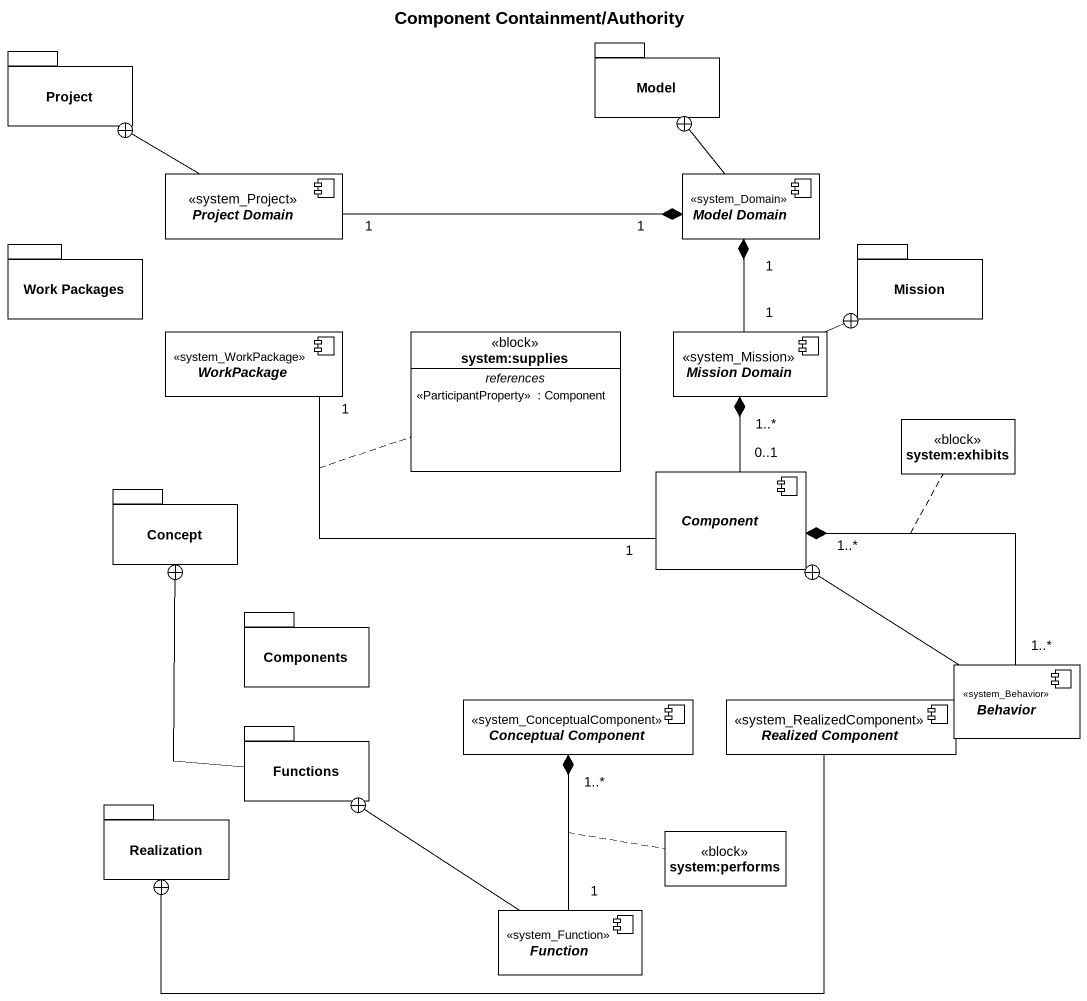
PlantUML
@startuml
title Component Containment/Authority
allowmixing
hide circle
hide empty members
package Project {
}
package Model {
}
component "Project Domain" as Project_Domain <<system_Project>>
component "Model Domain" as Model_Domain <<system_Domain>>
package "Work Packages" as Work_Packages {
}
package Mission {
}
component WorkPackage <<system_WorkPackage>>
class "system:supplies" as system_supplies <<block>> {
  -- references --
  <<ParticipantProperty>>  : Component
}
component "Mission Domain" as Mission_Domain <<system_Mission>>
class "system:exhibits" as system_exhibits <<block>>
component "Component" as Component_
package Concept {
}
package Components {
}
component "Conceptual Component" as Conceptual_Component <<system_ConceptualComponent>>
component "Realized Component" as Realized_Component <<system_RealizedComponent>>
component Behavior <<system_Behavior>>
package Functions {
}
package Realization {
}
class "system:performs" as system_performs <<block>>
component Function <<system_Function>>
Project_Domain -up-+ Project
Model_Domain -up-+ Model
Model_Domain "1" *-left- "1" Project_Domain
Model_Domain "1" *-- "1" Mission_Domain
WorkPackage "1" -right- "1" Component_
Mission_Domain -right-+ Mission
Mission_Domain "1..*" *-- "0..1" Component_
Component_ "1..*" *-- "1..*" Behavior
Conceptual_Component "1..*" *-- "1" Function
Realized_Component -left-+ Realization
Behavior -up-+ Component_
Functions -up-+ Concept
Function -up-+ Functions
@enduml
